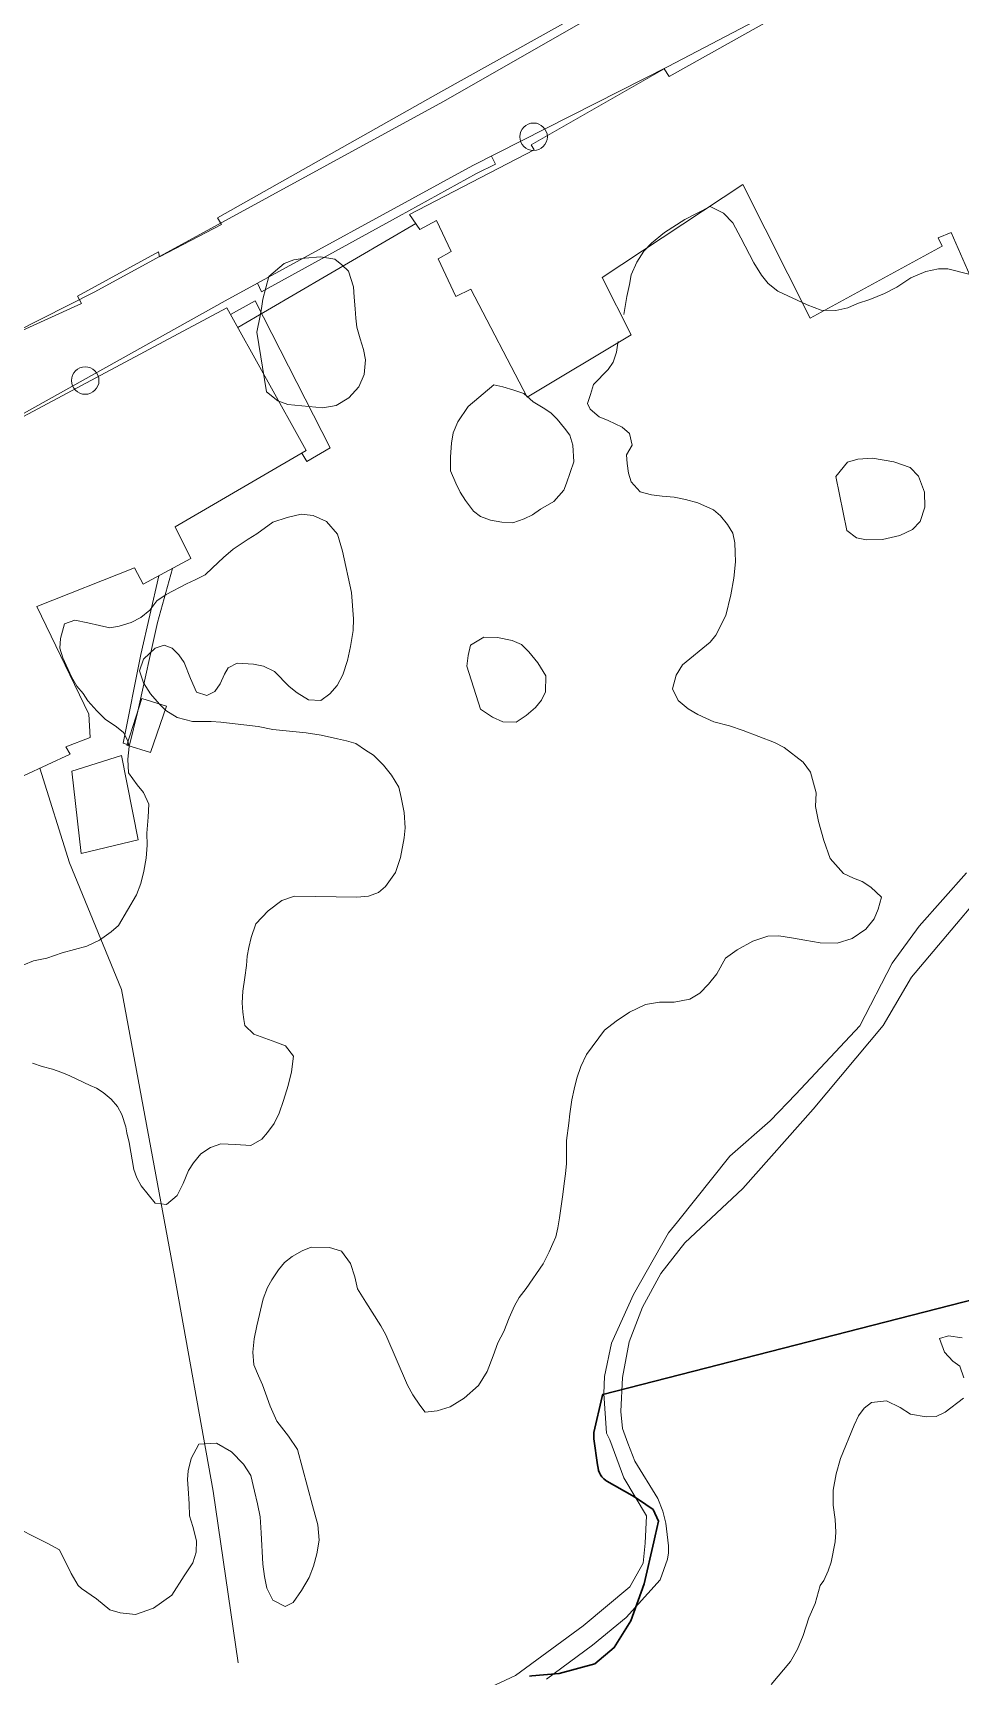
# Model space of a CAD drawing. Header units: metres. Extents: x 4652992 to 4879070, y 2074171 to 2309877.
# Drawn here: x 4654675.8 to 4654727.7, y 2308340.2 to 2308432.3 of the extents above; entities that cross this region are included whole.
import ezdxf

# ---------------------------------------------------------------- set-up
doc = ezdxf.new("R2010")
doc.units = ezdxf.units.M
doc.header["$MEASUREMENT"] = 0
doc.linetypes.add('DGN Style 2', pattern=[66.27138, 39.762828, -26.508552])
for name, color, linetype, lineweight in [('Level 18', 5, 'Continuous', 0), ('Level 2', 6, 'Continuous', 0), ('Level 30', 5, 'Continuous', 0), ('Level 35', 4, 'Continuous', 0), ('Level 37', 3, 'Continuous', 0), ('Level 38', 3, 'Continuous', 0), ('Level 40', 1, 'Continuous', 0), ('Level 54', 30, 'DGN Style 2', 0), ('Level 61', 4, 'Continuous', 0)]:
    doc.layers.add(name, color=color, linetype=linetype, lineweight=lineweight)
doc.layers.add('Limite', color=38, linetype='Continuous', lineweight=0, plot=False)

# ---------------------------------------------------------------- blocks, each defined once
blk = doc.blocks.new('POSTE_1')
at = {"layer": 'Level 61'}
blk.add_circle((-0.000047, -0.000019, -0.000024), 0.770001, dxfattribs=at)

msp = doc.modelspace()

# ---------------------------------------------------------------- linework, layer by layer
at = {"layer": 'Level 18', "color": 30}
for points in [[(4654698.77872, 2308428.403739, 1376.005876), (4654709.660103, 2308434.633692, 1376.96663), (4654719.084959, 2308439.614298, 1378.095782), (4654732.516441, 2308446.412298, 1379.354572), (4654740.273157, 2308450.526446, 1380.043636), (4654746.163475, 2308454.426012, 1380.653082), (4654753.669271, 2308460.026491, 1381.480354), (4654763.731962, 2308467.912432, 1382.394504), (4654771.440308, 2308473.575086, 1383.169043), (4654783.092974, 2308481.075432, 1384.277263), (4654795.941657, 2308489.333406, 1385.704767)], [(4654793.01344, 2308482.644509, 1385.166199), (4654784.75981, 2308477.47104, 1384.216199), (4654776.108894, 2308471.834814, 1383.556199), (4654770.518187, 2308468.172527, 1382.856199), (4654762.866939, 2308462.363543, 1382.096199), (4654750.697901, 2308452.398295, 1381.096199), (4654749.483929, 2308451.528117, 1380.866199), (4654742.53332, 2308446.995157, 1380.096199), (4654733.705456, 2308442.023778, 1379.256199), (4654725.915475, 2308437.995864, 1378.406199), (4654711.391487, 2308430.391815, 1377.076199), (4654700.469544, 2308424.839926, 1376.105876)], [(4654614.641931, 2308401.774171, 1366.905876), (4654627.295372, 2308402.259871, 1368.965876), (4654631.070678, 2308402.643352, 1369.305876), (4654634.05371, 2308403.363768, 1370.025876), (4654642.056092, 2308404.979848, 1371.145876), (4654650.946407, 2308407.016385, 1372.285876), (4654661.413075, 2308409.753422, 1373.345876), (4654668.845036, 2308412.482637, 1373.905876), (4654679.292713, 2308417.75545, 1374.745876), (4654698.77872, 2308428.403739, 1376.005876)], [(4654700.469544, 2308424.839926, 1376.105876), (4654686.588906, 2308417.261632, 1375.137464), (4654674.673633, 2308410.602799, 1374.140856), (4654671.520293, 2308409.064674, 1373.940856), (4654664.178256, 2308406.398146, 1373.395489), (4654651.610594, 2308403.127551, 1372.332915), (4654638.214732, 2308400.270857, 1370.382551), (4654626.558936, 2308398.589116, 1368.916647), (4654616.004953, 2308397.527578, 1367.130195), (4654601.086463, 2308396.998761, 1364.617914)]]:
    msp.add_polyline3d(points, dxfattribs=at)
at = {"layer": 'Level 2'}
for points in [[(4654730.982664, 2308386.436139, 1356.52), (4654725.025172, 2308379.37688, 1356), (4654723.430474, 2308376.681329, 1355.94), (4654719.510804, 2308371.997059, 1355), (4654715.579175, 2308367.539997, 1354), (4654712.329967, 2308364.510717, 1353.64), (4654710.994844, 2308362.787502, 1353.48), (4654709.966591, 2308360.905522, 1353.32), (4654709.208702, 2308358.959131, 1353.2), (4654708.846649, 2308356.961821, 1353.2), (4654708.747333, 2308355.059881, 1353.2), (4654708.847295, 2308354.109419, 1353.2), (4654709.144614, 2308353.283251, 1353.2), (4654709.534972, 2308352.282517, 1353.14), (4654710.828149, 2308350.192333, 1353.04), (4654711.108995, 2308349.474658, 1353.04), (4654711.276163, 2308348.811876, 1353.04), (4654711.425545, 2308347.535937, 1353.04), (4654711.411925, 2308347.150947, 1353.04), (4654711.367089, 2308346.788967, 1353.04), (4654710.955662, 2308345.641719, 1353), (4654709.042603, 2308343.525566, 1352.9), (4654707.155566, 2308341.968324, 1352.88), (4654704.576914, 2308340.073037, 1352.76)], [(4654728.112, 2308385.228861, 1356.38303), (4654725.455974, 2308382.241438, 1356.125752), (4654723.945791, 2308380.166078, 1356), (4654722.128247, 2308376.663788, 1355.59775), (4654718.542251, 2308372.823214, 1355), (4654717.118216, 2308371.337131, 1354.599668), (4654714.844403, 2308369.353426, 1354), (4654711.928014, 2308365.679073, 1353.757042), (4654711.421159, 2308365.065693, 1353.757042), (4654709.462227, 2308361.606163, 1353.38028), (4654708.217148, 2308358.879981, 1353.221088), (4654707.837603, 2308357.025805, 1353.2), (4654707.795596, 2308356.075709, 1353.2), (4654707.953027, 2308353.85031, 1353.2), (4654708.129296, 2308353.477956, 1353.2), (4654708.921857, 2308351.345053, 1353.145461), (4654710.192281, 2308349.213002, 1353.074149), (4654710.114794, 2308347.689879, 1353.04), (4654709.997716, 2308346.562052, 1353), (4654709.249256, 2308345.232352, 1352.926188), (4654706.632093, 2308343.066451, 1352.88686), (4654702.853945, 2308340.27635, 1352.660892), (4654698.6175, 2308338.300904, 1352.434476)]]:
    msp.add_polyline3d(points, dxfattribs=at)
at = {"layer": 'Level 30', "color": 1}
for points in [[(4654696.918058, 2308422.097719, 1378.007429), (4654703.890004, 2308425.721063, 1378.747429), (4654703.734362, 2308426.003491, 1378.707429), (4654711.179114, 2308430.243458, 1378.947429), (4654711.448518, 2308429.830633, 1379.387429), (4654726.698561, 2308438.375966, 1380.397429)], [(4654706.667916, 2308433.421338, 1378.870697), (4654698.673991, 2308428.955759, 1378.680697), (4654686.171934, 2308421.909659, 1377.720697), (4654686.394407, 2308421.534758, 1379.580697), (4654682.911205, 2308419.723509, 1379.580697), (4654682.860213, 2308420.009588, 1379.540697), (4654678.322787, 2308417.524583, 1379.360697), (4654678.552676, 2308417.118346, 1379.270697), (4654671.839104, 2308414.066291, 1379.050697)], [(4654734.154413, 2308432.57246, 1380.567429), (4654736.248891, 2308429.263334, 1379.987429), (4654733.441477, 2308427.508903, 1380.087429), (4654735.76522, 2308424.935174, 1380.167429), (4654736.697565, 2308422.985353, 1379.797429), (4654728.426137, 2308418.394107, 1379.805825), (4654727.248798, 2308421.093397, 1380.437429), (4654726.526557, 2308420.793925, 1380.757429), (4654726.734371, 2308420.325116, 1380.747429), (4654719.34944, 2308416.289063, 1380.747429), (4654715.58838, 2308423.772059, 1380.327429), (4654707.695019, 2308418.559282, 1378.007429), (4654709.333053, 2308415.356249, 1375.237429), (4654703.494084, 2308411.867639, 1375.627429), (4654700.342541, 2308417.912665, 1376.017429), (4654699.516558, 2308417.50382, 1376.057429), (4654698.514737, 2308419.620746, 1376.587429), (4654699.255447, 2308420.027363, 1378.387429), (4654698.426188, 2308421.766453, 1378.367429), (4654697.497885, 2308421.256478, 1378.287429), (4654696.918058, 2308422.097719, 1378.007429)], [(4654671.468058, 2308408.738698, 1378.84723), (4654686.679574, 2308416.869803, 1377.520102), (4654691.124864, 2308408.873387, 1376.917461), (4654683.786592, 2308404.608283, 1376.97723), (4654684.675987, 2308402.826581, 1376.82723), (4654682.006249, 2308401.397388, 1376.82723), (4654681.515412, 2308402.312984, 1376.86723), (4654676.049247, 2308400.150988, 1379.28723), (4654678.965405, 2308394.120727, 1378.90723), (4654679.029268, 2308392.805679, 1378.88723), (4654677.676516, 2308392.284539, 1379.14723), (4654677.904651, 2308391.863903, 1378.97723), (4654675.328093, 2308390.67505, 1378.92723)]]:
    msp.add_polyline3d(points, dxfattribs=at)
for points in [[(4654682.408413, 2308391.965406, 1373.81723), (4654681.085749, 2308392.367266, 1374.20723), (4654681.933668, 2308394.996862, 1374.11723), (4654683.313255, 2308394.553083, 1373.90723)], [(4654681.725392, 2308387.069638, 1374.86723), (4654678.529097, 2308386.318014, 1374.90723), (4654678.001089, 2308390.922495, 1374.85723), (4654680.787245, 2308391.791581, 1374.96723)]]:
    msp.add_3dface(points, dxfattribs=at)
at = {"layer": 'Level 35'}
msp.add_polyline3d([(4654686.888695, 2308416.493627, 1375.67723), (4654688.275148, 2308417.252862, 1375.85723), (4654692.479941, 2308409.028246, 1373.18723), (4654691.161246, 2308408.265828, 1373.18723), (4654690.887805, 2308408.735605, 1373.18723)], dxfattribs=at)
at = {"layer": 'Level 37'}
msp.add_polyline3d([(4654676.205618, 2308391.07995, 1374.657237), (4654677.877853, 2308385.789059, 1373.537237), (4654680.778755, 2308378.700321, 1369.917237), (4654683.730843, 2308362.777213, 1363.697237), (4654685.925294, 2308350.593153, 1359.417237), (4654687.311112, 2308340.981592, 1357.057237)], dxfattribs=at)
at = {"layer": 'Level 38'}
msp.add_line((4654687.296068, 2308415.760823, 1375.827229), (4654697.264326, 2308421.595336, 1376.377229), dxfattribs=at)
at = {"layer": 'Level 40', "color": 3}
for points in [[(4654708.910091, 2308416.488883, 1377.664124), (4654709.08414, 2308417.497286, 1378.024124), (4654709.234186, 2308418.169346, 1378.164124), (4654709.328343, 2308418.714875, 1378.304124), (4654709.638578, 2308419.427325, 1378.604124), (4654710.033731, 2308420.039962, 1378.844124), (4654710.469328, 2308420.49238, 1379.064124), (4654711.200802, 2308421.080891, 1379.104124), (4654712.333044, 2308421.821399, 1379.104124), (4654713.752015, 2308422.546359, 1379.084124), (4654714.505544, 2308422.177669, 1378.944124), (4654715.023612, 2308421.628386, 1378.944124), (4654715.47379, 2308420.784402, 1378.864124), (4654716.202046, 2308419.381574, 1378.824124), (4654716.628311, 2308418.694949, 1378.744124), (4654716.989632, 2308418.223855, 1378.624124), (4654717.547056, 2308417.803963, 1378.544124), (4654719.183506, 2308417.027176, 1378.524124), (4654719.967832, 2308416.738282, 1378.524124), (4654720.78128, 2308416.716747, 1378.504124), (4654721.4551, 2308416.872587, 1378.444124), (4654722.005233, 2308417.100896, 1378.424124), (4654722.693319, 2308417.339392, 1378.384124), (4654723.517093, 2308417.673591, 1378.384124), (4654724.208621, 2308418.030664, 1378.424124), (4654724.978275, 2308418.544472, 1378.664124), (4654725.824286, 2308418.908873, 1378.904124), (4654726.531167, 2308419.058994, 1378.984124), (4654727.057886, 2308419.053007, 1378.884124), (4654728.313631, 2308418.733642, 1378.624124)], [(4654688.362398, 2308415.505678, 1380.020038), (4654688.546359, 2308416.411442, 1379.540038), (4654688.628404, 2308416.822148, 1379.260038), (4654688.708934, 2308417.351324, 1379.080038), (4654689.038342, 2308418.624677, 1378.720038), (4654689.898632, 2308419.341272, 1378.700038), (4654690.433676, 2308419.551571, 1378.700038), (4654691.046886, 2308419.656518, 1378.780038), (4654691.932823, 2308419.732585, 1378.880038), (4654692.737756, 2308419.589711, 1379.000038), (4654693.132936, 2308419.268775, 1379.120038), (4654693.490169, 2308418.911662, 1379.240038), (4654693.787502, 2308418.05049, 1379.700038), (4654693.812392, 2308417.469198, 1380.040038), (4654693.876742, 2308416.805612, 1380.280038), (4654693.91488, 2308416.280555, 1380.440038), (4654693.959642, 2308415.783616, 1380.500038), (4654694.145972, 2308415.138207, 1380.560038), (4654694.342238, 2308414.534975, 1380.720038), (4654694.457784, 2308413.963802, 1380.780038), (4654694.367034, 2308413.14145, 1380.780038), (4654694.082764, 2308412.43439, 1380.740038), (4654693.511004, 2308411.818445, 1380.720038), (4654692.810923, 2308411.407203, 1380.620038), (4654692.055105, 2308411.258961, 1380.540038), (4654690.100687, 2308411.456058, 1380.460038), (4654689.532332, 2308411.666405, 1380.440038), (4654688.900857, 2308412.170868, 1380.380038), (4654688.362398, 2308415.505678, 1380.020038)], [(4654703.438658, 2308361.939476, 1362.880038), (4654703.438658, 2308361.939476, 1362.860038), (4654704.402925, 2308363.326892, 1362.860038), (4654704.742314, 2308363.993497, 1362.860038), (4654704.946431, 2308364.476274, 1362.960038), (4654705.113535, 2308364.844565, 1363.260038), (4654705.217104, 2308365.344746, 1363.640038), (4654705.312598, 2308365.898135, 1363.860038), (4654705.408695, 2308366.555041, 1364.160038), (4654705.504793, 2308367.211947, 1364.600038), (4654705.575452, 2308367.821445, 1365.320038), (4654705.654187, 2308368.377735, 1365.540038), (4654705.7023, 2308368.956596, 1365.340038), (4654705.698584, 2308370.235237, 1365.340038), (4654705.832904, 2308371.213662, 1365.660038), (4654705.886201, 2308371.722544, 1365.940038), (4654706.005448, 2308372.513605, 1366.500038), (4654706.143138, 2308373.111501, 1366.720038), (4654706.283722, 2308373.726166, 1366.800038), (4654706.516777, 2308374.376636, 1366.820038), (4654706.82265, 2308375.049043, 1366.820038), (4654707.834297, 2308376.410987, 1366.820038), (4654708.491482, 2308376.918963, 1366.820038), (4654709.235349, 2308377.429205, 1366.900038), (4654710.138115, 2308377.860133, 1366.940038), (4654710.918868, 2308377.984045, 1367.040038), (4654711.729638, 2308377.981869, 1367.500038), (4654712.605756, 2308378.158356, 1367.940038), (4654713.164078, 2308378.493471, 1367.960038), (4654713.664654, 2308378.994014, 1367.960038), (4654714.126531, 2308379.570337, 1367.960038), (4654714.60698, 2308380.454309, 1367.940038), (4654715.255484, 2308380.911977, 1367.940038), (4654716.133415, 2308381.399014, 1367.940038), (4654716.976621, 2308381.684818, 1367.920038), (4654717.600161, 2308381.69778, 1367.920038), (4654718.306886, 2308381.592723, 1367.920038), (4654719.060991, 2308381.462194, 1367.980038), (4654719.915643, 2308381.314261, 1368.100038), (4654720.860477, 2308381.28888, 1368.280038), (4654721.697895, 2308381.541146, 1368.400038), (4654722.461415, 2308382.065257, 1368.400038), (4654722.942944, 2308382.655448, 1368.400038), (4654723.155742, 2308383.188532, 1368.360038), (4654723.341417, 2308383.864474, 1368.460038), (4654722.746338, 2308384.416503, 1368.820038), (4654722.267356, 2308384.741194, 1369.020038), (4654721.781982, 2308384.92883, 1369.320038), (4654721.221499, 2308385.181277, 1369.880038), (4654720.471626, 2308386.036424, 1369.900038), (4654720.108393, 2308387.03189, 1369.900038), (4654719.809902, 2308388.1025, 1370.000038), (4654719.644266, 2308388.942872, 1370.300038), (4654719.690694, 2308389.711997, 1370.640038), (4654719.540002, 2308390.238918, 1370.700038), (4654719.373156, 2308390.872256, 1370.720038), (4654718.951444, 2308391.428818, 1370.720038), (4654717.902218, 2308392.249429, 1370.720038), (4654717.344629, 2308392.518645, 1370.720038), (4654715.59844, 2308393.200841, 1370.720038), (4654714.831075, 2308393.454557, 1370.780038), (4654713.954482, 2308393.675368, 1370.920038), (4654713.059446, 2308394.089345, 1371.080038), (4654712.510539, 2308394.408869, 1371.100038), (4654711.951266, 2308394.86835, 1371.100038), (4654711.633599, 2308395.527794, 1371.280038), (4654711.853394, 2308396.301451, 1371.360038), (4654712.195072, 2308396.881308, 1371.420038), (4654713.75973, 2308398.147532, 1371.640038), (4654714.069577, 2308398.542926, 1371.640038), (4654714.62116, 2308399.639099, 1371.640038), (4654714.907511, 2308400.798451, 1371.640038), (4654715.06956, 2308401.737536, 1371.640038), (4654715.175548, 2308402.651784, 1371.640038), (4654715.142161, 2308403.1584, 1371.640038), (4654715.134213, 2308403.712424, 1371.620038), (4654715.01993, 2308404.250312, 1371.580038), (4654714.7236, 2308404.733361, 1371.540038), (4654714.323829, 2308405.217044, 1371.400038), (4654713.934423, 2308405.56077, 1371.160038), (4654713.053252, 2308405.955077, 1370.740038), (4654712.377753, 2308406.141081, 1370.600038), (4654711.72709, 2308406.270975, 1370.500038), (4654711.061957, 2308406.317023, 1370.500038), (4654710.472537, 2308406.401776, 1370.500038), (4654709.827661, 2308406.565209, 1370.600038), (4654709.336023, 2308407.116604, 1370.720038), (4654709.179544, 2308407.609986, 1370.840038), (4654709.098777, 2308408.142074, 1371.000038), (4654709.062496, 2308408.631921, 1371.160038), (4654709.381629, 2308409.18114, 1371.540038), (4654709.234435, 2308409.828347, 1371.920038), (4654708.831166, 2308410.191744, 1371.980038), (4654708.047648, 2308410.551877, 1372.180038), (4654707.531652, 2308410.762083, 1372.400038), (4654707.036516, 2308411.193192, 1372.680038), (4654706.884615, 2308411.513079, 1373.300038), (4654707.041352, 2308412.021327, 1373.300038), (4654707.223528, 2308412.576982, 1373.500038), (4654708.042029, 2308413.419711, 1374.820038), (4654708.31836, 2308413.820906, 1375.220038), (4654708.500537, 2308414.376562, 1375.380038), (4654708.569986, 2308414.779026, 1375.960038), (4654708.604711, 2308414.980259, 1377.300038)], [(4654701.642455, 2308412.553477, 1374.804124), (4654702.13267, 2308412.434631, 1374.684124), (4654702.765955, 2308412.256988, 1374.564124), (4654703.313733, 2308412.07711, 1374.504124), (4654703.846067, 2308411.610484, 1374.524124), (4654704.398374, 2308411.259576, 1374.544124), (4654704.826995, 2308410.981137, 1373.824124), (4654705.191758, 2308410.628621, 1373.624124), (4654705.599817, 2308410.132417, 1373.304124), (4654705.889897, 2308409.741745, 1372.944124), (4654706.065937, 2308409.183527, 1372.464124), (4654706.107376, 2308408.239998, 1372.444124), (4654705.714396, 2308407.048144, 1371.964124), (4654705.560411, 2308406.649161, 1371.544124), (4654704.991391, 2308406.015525, 1371.224124), (4654704.255388, 2308405.598046, 1371.184124), (4654703.809557, 2308405.283596, 1371.184124), (4654703.328399, 2308405.06038, 1371.224124), (4654702.709289, 2308404.826977, 1371.324124), (4654702.086239, 2308404.866652, 1371.524124), (4654701.458072, 2308404.975311, 1371.604124), (4654700.896616, 2308405.174579, 1371.724124), (4654700.490233, 2308405.483221, 1371.924124), (4654700.046848, 2308406.070659, 1372.304124), (4654699.754503, 2308406.546846, 1372.404124), (4654699.500927, 2308407.050377, 1372.504124), (4654699.212614, 2308407.747189, 1372.804124), (4654699.208765, 2308408.513968, 1372.944124), (4654699.257362, 2308409.2887, 1373.184124), (4654699.357226, 2308409.867292, 1373.384124), (4654699.61728, 2308410.486273, 1373.524124), (4654700.190331, 2308411.340534, 1373.524124), (4654701.642455, 2308412.553477, 1374.804124)], [(4654721.411102, 2308404.39292, 1370.32), (4654721.94497, 2308403.99029, 1370.32), (4654722.511141, 2308403.875111, 1370.3), (4654723.393572, 2308403.894835, 1370.24), (4654724.380451, 2308404.120579, 1370.22), (4654725.07472, 2308404.448655, 1370.22), (4654725.515621, 2308404.906749, 1370.2), (4654725.77413, 2308405.706671, 1370.2), (4654725.745226, 2308406.539075, 1370.2), (4654725.417943, 2308407.440333, 1370.2), (4654724.951594, 2308407.934709, 1370.18), (4654724.040288, 2308408.247493, 1370.16), (4654722.835229, 2308408.455956, 1370.18), (4654722.013977, 2308408.391173, 1370.18), (4654721.435124, 2308408.232745, 1370.18), (4654720.796864, 2308407.429566, 1370.18), (4654721.411102, 2308404.39292, 1370.32)], [(4654675.311367, 2308380.079512, 1375.620038), (4654675.865608, 2308380.301374, 1375.620038), (4654676.610492, 2308380.452962, 1375.620038), (4654677.461834, 2308380.744515, 1375.620038), (4654678.852022, 2308381.128106, 1375.640038), (4654679.562512, 2308381.449727, 1375.640038), (4654680.21797, 2308381.916205, 1375.640038), (4654680.626117, 2308382.272784, 1375.640038), (4654681.618641, 2308383.998421, 1375.640038), (4654681.867919, 2308384.625554, 1375.640038), (4654682.045788, 2308385.327092, 1375.600038), (4654682.167315, 2308386.040655, 1375.560038), (4654682.218416, 2308386.769253, 1375.520038), (4654682.200072, 2308387.453513, 1375.520038), (4654682.27312, 2308388.340117, 1375.620038), (4654682.310135, 2308389.071721, 1375.620038), (4654682.018603, 2308389.725557, 1375.620038), (4654681.660574, 2308390.156945, 1375.620038), (4654681.179381, 2308390.821686, 1375.700038), (4654681.138436, 2308391.599512, 1375.900038), (4654681.211156, 2308392.293914, 1376.420038), (4654681.131557, 2308392.651078, 1376.780038), (4654680.906848, 2308393.083588, 1377.280038), (4654680.508529, 2308393.405256, 1377.240038), (4654679.869776, 2308393.837409, 1377.240038), (4654679.41315, 2308394.289844, 1377.360038), (4654678.894942, 2308394.858955, 1377.640038), (4654678.635511, 2308395.269297, 1377.800038), (4654678.288292, 2308395.683588, 1377.880038), (4654677.981363, 2308396.207599, 1377.880038), (4654677.504101, 2308397.270834, 1377.880038), (4654677.333767, 2308397.810058, 1377.880038), (4654677.370455, 2308398.34946, 1377.680038), (4654677.59189, 2308399.174809, 1377.380038), (4654678.171026, 2308399.376567, 1376.860038), (4654678.903462, 2308399.220219, 1376.820038), (4654679.551386, 2308399.081911, 1376.740038), (4654680.142969, 2308398.95563, 1376.460038), (4654680.650368, 2308399.039591, 1376.380038), (4654681.320567, 2308399.25149, 1376.320038), (4654681.87055, 2308399.518632, 1376.320038), (4654682.368777, 2308399.944723, 1376.320038), (4654682.756615, 2308400.468329, 1376.320038), (4654683.294805, 2308400.811938, 1376.300038), (4654684.425233, 2308401.41367, 1376.200038), (4654684.919857, 2308401.633468, 1376.180038), (4654685.473116, 2308401.914701, 1376.100038), (4654685.873728, 2308402.302469, 1376.020038), (4654686.499051, 2308402.893701, 1375.800038), (4654687.035276, 2308403.356051, 1375.360038), (4654687.889239, 2308403.913267, 1375.120038), (4654688.357986, 2308404.21254, 1375.060038), (4654689.263049, 2308404.862378, 1375.060038), (4654690.065585, 2308405.13477, 1374.840038), (4654690.845191, 2308405.308526, 1374.460038), (4654691.523578, 2308405.237666, 1374.320038), (4654692.273048, 2308404.9002, 1374.160038), (4654692.877733, 2308404.194308, 1373.980038), (4654693.156818, 2308403.232537, 1373.920038), (4654693.668801, 2308400.919522, 1373.900038), (4654693.770346, 2308399.448415, 1373.860038), (4654693.752984, 2308398.801356, 1373.780038), (4654693.617044, 2308397.898598, 1373.760038), (4654693.436883, 2308397.123599, 1373.760038), (4654693.190553, 2308396.318355, 1373.760038), (4654692.860039, 2308395.723353, 1373.800038), (4654692.453858, 2308395.248033, 1373.840038), (4654691.940562, 2308394.884319, 1373.920038), (4654691.266433, 2308394.9099, 1374.040038), (4654690.621129, 2308395.313871, 1374.100038), (4654690.18383, 2308395.65865, 1374.120038), (4654689.359348, 2308396.500201, 1374.180038), (4654688.747456, 2308396.793508, 1374.220038), (4654688.169958, 2308396.916783, 1374.220038), (4654687.267188, 2308396.97638, 1374.220038), (4654686.762737, 2308396.714309, 1374.180038), (4654686.561612, 2308396.357909, 1373.860038), (4654686.317903, 2308395.818327, 1373.580038), (4654686.009336, 2308395.381331, 1373.560038), (4654685.560243, 2308395.166603, 1373.680038), (4654684.995848, 2308395.346241, 1373.780038), (4654684.656819, 2308396.113747, 1373.960038), (4654684.287653, 2308397.006006, 1374.100038), (4654684.003327, 2308397.436452, 1374.220038), (4654683.632195, 2308397.811477, 1374.280038), (4654683.180483, 2308397.967061, 1374.520038), (4654682.670791, 2308397.809639, 1374.780038), (4654682.010746, 2308397.196239, 1374.820038), (4654681.800449, 2308396.545994, 1374.820038), (4654682.025813, 2308395.861913, 1374.840038), (4654682.41496, 2308395.2464, 1374.880038), (4654682.919083, 2308394.680295, 1374.900038), (4654683.26532, 2308394.325375, 1375.060038), (4654683.910623, 2308393.921404, 1375.100038), (4654684.76, 2308393.695724, 1375.000038), (4654685.809192, 2308393.693612, 1374.920038), (4654686.350003, 2308393.666909, 1374.840038), (4654688.438232, 2308393.428211, 1374.800038), (4654689.25518, 2308393.253823, 1374.840038), (4654691.135405, 2308393.074316, 1374.880038), (4654691.96218, 2308392.942201, 1374.840038), (4654692.888535, 2308392.729668, 1374.660038), (4654693.395606, 2308392.621427, 1374.600038), (4654693.906936, 2308392.467907, 1374.480038), (4654694.456918, 2308392.099074, 1374.420038), (4654694.90732, 2308391.810659, 1374.420038), (4654695.456975, 2308391.249625, 1374.420038), (4654695.904756, 2308390.695546, 1374.420038), (4654696.308971, 2308390.017657, 1374.460038), (4654696.455393, 2308389.439168, 1374.560038), (4654696.616554, 2308388.6061, 1374.700038), (4654696.666016, 2308387.737715, 1374.700038), (4654696.611968, 2308387.187228, 1374.720038), (4654696.401997, 2308386.093211, 1374.780038), (4654696.131755, 2308385.248701, 1374.900038), (4654695.565722, 2308384.467331, 1374.980038), (4654695.174936, 2308384.121837, 1375.060038), (4654694.623971, 2308383.914065, 1375.140038), (4654693.961634, 2308383.863178, 1375.180038), (4654690.469459, 2308383.913493, 1375.160038), (4654689.764538, 2308383.679424, 1375.140038), (4654688.995086, 2308383.104168, 1375.120038), (4654688.305561, 2308382.36395, 1375.060038), (4654688.040887, 2308381.606992, 1374.960038), (4654687.909861, 2308381.043357, 1374.800038), (4654687.826659, 2308380.558254, 1374.520038), (4654687.793247, 2308380.032942, 1374.160038), (4654687.695632, 2308379.358644, 1373.820038), (4654687.578363, 2308378.599801, 1373.720038), (4654687.543641, 2308377.941658, 1373.720038), (4654687.573121, 2308377.432501, 1373.780038), (4654687.639617, 2308377.018974, 1373.080038), (4654687.691044, 2308376.667824, 1372.180038), (4654688.200736, 2308376.189271, 1371.440038), (4654689.42583, 2308375.735487, 1370.860038), (4654689.972864, 2308375.544765, 1370.560038), (4654690.414094, 2308374.962505, 1370.400038), (4654690.312876, 2308374.081915, 1370.400038), (4654690.121905, 2308373.324014, 1370.440038), (4654689.865748, 2308372.476498, 1370.320038), (4654689.610902, 2308371.761812, 1370.040038), (4654689.329195, 2308371.185971, 1369.940038), (4654688.961994, 2308370.687541, 1369.800038), (4654688.638359, 2308370.312922, 1369.580038), (4654688.037276, 2308369.953157, 1369.560038), (4654687.176762, 2308370.003734, 1369.320038), (4654686.344418, 2308370.048298, 1369.200038), (4654685.779368, 2308369.843533, 1369.160038), (4654685.223817, 2308369.488839, 1369.060038), (4654684.825169, 2308368.982331, 1369.020038), (4654684.548049, 2308368.553412, 1368.960038), (4654684.244395, 2308367.819565, 1368.840038), (4654683.897503, 2308367.154108, 1368.860038), (4654683.309195, 2308366.658506, 1368.880038), (4654682.673063, 2308366.720346, 1369.060038), (4654681.895423, 2308367.699799, 1369.160038), (4654681.645819, 2308368.152413, 1369.260038), (4654681.473192, 2308368.618176, 1369.360038), (4654681.216709, 2308370.122356, 1369.760038), (4654681.091907, 2308370.66665, 1370.120038), (4654681.037204, 2308371.00371, 1370.740038), (4654680.797754, 2308371.690798, 1370.900038), (4654680.562235, 2308372.140406, 1370.900038), (4654680.200931, 2308372.557703, 1370.920038), (4654679.766907, 2308372.916573, 1371.080038), (4654679.38038, 2308373.161774, 1371.380038), (4654679.033816, 2308373.324493, 1371.760038), (4654677.902078, 2308373.861879, 1372.660038), (4654677.442831, 2308374.048652, 1372.920038), (4654676.923967, 2308374.233361, 1373.160038), (4654676.33566, 2308374.373733, 1373.620038), (4654675.802711, 2308374.561448, 1373.880038)], [(4654700.131052, 2308396.800279, 1367.012289), (4654700.198679, 2308397.391451, 1366.552289), (4654700.33319, 2308397.97105, 1366.452289), (4654701.083487, 2308398.426883, 1366.412289), (4654701.836533, 2308398.399941, 1366.392289), (4654702.66969, 2308398.238565, 1366.372289), (4654703.181657, 2308398.012186, 1366.372289), (4654703.592089, 2308397.596675, 1366.372289), (4654704.10741, 2308396.990767, 1366.372289), (4654704.549468, 2308396.259736, 1366.332289), (4654704.533075, 2308395.366876, 1366.292289), (4654704.312677, 2308394.888262, 1366.352289), (4654703.967174, 2308394.482967, 1366.372289), (4654703.442913, 2308394.039701, 1366.432289), (4654702.880039, 2308393.672016, 1366.452289), (4654702.140826, 2308393.679339, 1366.492289), (4654701.567751, 2308393.95074, 1366.492289), (4654700.886897, 2308394.395814, 1366.412289), (4654700.131052, 2308396.800279, 1367.012289)], [(4654675.117125, 2308348.44812, 1363.720038), (4654675.912239, 2308348.034671, 1363.680038), (4654676.655468, 2308347.662799, 1363.600038), (4654677.310998, 2308347.30958, 1363.600038), (4654677.960607, 2308345.980321, 1363.600038), (4654678.361783, 2308345.314717, 1363.600038), (4654678.540094, 2308345.154627, 1362.920038), (4654679.390008, 2308344.576818, 1362.640038), (4654680.139064, 2308343.959381, 1362.320038), (4654680.710562, 2308343.77674, 1361.520038), (4654681.578053, 2308343.683843, 1361.320038), (4654682.580053, 2308344.050985, 1361.200038), (4654683.602544, 2308344.780257, 1361.120038), (4654684.304225, 2308345.852632, 1361.040038), (4654684.774206, 2308346.577262, 1361.040038), (4654684.970846, 2308347.176789, 1361.000038), (4654684.992089, 2308347.813624, 1360.920038), (4654684.776555, 2308348.622985, 1361.000038), (4654684.602662, 2308349.209704, 1361.160038), (4654684.572019, 2308349.888116, 1361.240038), (4654684.522388, 2308350.753811, 1361.400038), (4654684.4815, 2308351.251158, 1361.640038), (4654684.52831, 2308351.729851, 1361.880038), (4654684.686223, 2308352.429238, 1361.960038), (4654685.110898, 2308353.224586, 1362.000038), (4654686.105566, 2308353.287882, 1362.040038), (4654686.945987, 2308352.803714, 1362.200038), (4654687.616838, 2308352.11129, 1362.240038), (4654688.024594, 2308351.474827, 1362.240038), (4654688.226968, 2308350.607184, 1362.160038), (4654688.403776, 2308349.897682, 1362.160038), (4654688.54477, 2308349.165257, 1362.160038), (4654688.617054, 2308348.264204, 1362.160038), (4654688.709735, 2308346.503674, 1362.080038), (4654688.798844, 2308345.812826, 1362.160038), (4654688.930345, 2308345.174043, 1362.240038), (4654689.266476, 2308344.491733, 1362.360038), (4654689.951239, 2308344.132297, 1362.600038), (4654690.403642, 2308344.372016, 1362.720038), (4654690.860464, 2308345.038364, 1362.760038), (4654691.301212, 2308345.769212, 1362.720038), (4654691.533664, 2308346.391662, 1362.640038), (4654691.720811, 2308347.084831, 1362.600038), (4654691.862651, 2308347.848717, 1362.440038), (4654691.783787, 2308348.72063, 1362.320038), (4654691.474727, 2308349.794209, 1362.320038), (4654690.651319, 2308352.931794, 1362.400038), (4654690.14637, 2308353.680552, 1362.520038), (4654689.479185, 2308354.524899, 1362.680038), (4654689.117487, 2308355.36535, 1362.840038), (4654688.852981, 2308356.093506, 1362.880038), (4654688.682002, 2308356.557443, 1363.120038), (4654688.459136, 2308357.062957, 1363.360038), (4654688.197544, 2308357.66833, 1363.560038), (4654688.144248, 2308358.382101, 1363.760038), (4654688.221043, 2308359.129282, 1363.880038), (4654688.356303, 2308359.864028, 1363.920038), (4654688.727681, 2308361.373147, 1363.920038), (4654688.960134, 2308361.995597, 1363.920038), (4654689.211574, 2308362.430765, 1363.960038), (4654689.583611, 2308362.992985, 1364.160038), (4654689.922749, 2308363.409499, 1364.160038), (4654690.336426, 2308363.749077, 1364.160038), (4654690.896268, 2308364.057565, 1364.160038), (4654691.400557, 2308364.255707, 1364.160038), (4654692.440532, 2308364.248284, 1364.120038), (4654693.099728, 2308364.046989, 1364.040038), (4654693.617835, 2308363.356513, 1363.920038), (4654693.846529, 2308362.605435, 1363.880038), (4654694.000683, 2308361.931292, 1363.760038), (4654694.476398, 2308361.188752, 1363.560038), (4654695.307983, 2308359.851326, 1363.040038), (4654695.595894, 2308359.362517, 1363.040038), (4654696.797168, 2308356.541588, 1363.160038), (4654697.101152, 2308355.988279, 1363.240038), (4654697.492834, 2308355.416316, 1363.320038), (4654697.800484, 2308355.014931, 1363.400038), (4654698.460432, 2308355.088341, 1363.360038), (4654699.189091, 2308355.330381, 1363.360038), (4654699.970387, 2308355.805549, 1363.320038), (4654700.775089, 2308356.520064, 1363.280038), (4654701.258229, 2308357.302977, 1363.240038), (4654701.608365, 2308358.175261, 1363.120038), (4654701.867136, 2308358.914276, 1363.080038), (4654702.193867, 2308359.547213, 1363.040038), (4654702.488451, 2308360.309151, 1362.960038), (4654702.792528, 2308360.977448, 1362.920038), (4654703.050548, 2308361.441757, 1362.880038), (4654703.438658, 2308361.939476, 1362.880038)], [(4654727.863968, 2308359.179049, 1365.264124), (4654727.104027, 2308359.293447, 1364.864124), (4654726.587362, 2308359.145717, 1364.424124), (4654726.864358, 2308358.386797, 1364.144124), (4654727.337262, 2308357.881829, 1363.964124), (4654727.728673, 2308357.594101, 1363.644124), (4654727.956693, 2308356.945224, 1363.584124)], [(4654727.930192, 2308355.798579, 1363.424124), (4654726.916933, 2308355.025615, 1363.404124), (4654726.399866, 2308354.776375, 1363.364124), (4654725.837035, 2308354.755131, 1363.324124), (4654724.964688, 2308354.905884, 1363.304124), (4654724.384195, 2308355.277077, 1363.304124), (4654723.619839, 2308355.663114, 1363.264124), (4654722.790446, 2308355.569427, 1363.224124), (4654722.380164, 2308355.250944, 1363.204124), (4654722.051778, 2308354.81673, 1363.204124), (4654721.810906, 2308354.299672, 1363.144124), (4654721.051357, 2308352.433218, 1363.104124), (4654720.80085, 2308351.562301, 1363.104124), (4654720.646288, 2308350.657873, 1363.104124), (4654720.637452, 2308349.812911, 1363.164124), (4654720.755073, 2308349.013815, 1363.184124), (4654720.785179, 2308348.297561, 1363.184124), (4654720.74463, 2308347.762816, 1363.164124), (4654720.534266, 2308346.631015, 1363.184124), (4654720.364852, 2308346.135468, 1363.204124), (4654720.121171, 2308345.601967, 1363.384124), (4654719.919642, 2308345.315128, 1363.384124), (4654719.630193, 2308344.315502, 1363.384124), (4654719.272901, 2308343.513828, 1363.384124), (4654718.950533, 2308342.519891, 1363.384124), (4654718.63178, 2308341.745416, 1363.384124), (4654718.24197, 2308341.05094, 1363.384124), (4654717.158053, 2308339.765364, 1363.384124)]]:
    msp.add_polyline3d(points, dxfattribs=at)
at = {"layer": 'Level 54', "linetype": 'Continuous'}
for points in [[(4654688.397159, 2308418.248869, 1375.263621), (4654688.633024, 2308417.759972, 1375.263621), (4654696.34231, 2308422.005316, 1375.913621), (4654700.663142, 2308424.391469, 1376.129237), (4654701.72831, 2308424.912331, 1376.144237), (4654701.51203, 2308425.369847, 1376.198492)], [(4654683.639576, 2308402.271758, 1372.561135), (4654682.797482, 2308399.241383, 1372.698492), (4654681.697921, 2308394.274636, 1372.738492), (4654681.24451, 2308392.37605, 1372.758492), (4654680.87677, 2308392.492114, 1372.808492), (4654681.861129, 2308397.445258, 1372.756143), (4654682.870851, 2308401.860236, 1372.757117)]]:
    msp.add_polyline3d(points, dxfattribs=at)
at = {"layer": 'Limite', "color": 5, "linetype": 'Continuous', "lineweight": 30}
msp.add_polyline3d([(4654774.697274, 2308373.183068, 1365.477292), (4654707.735012, 2308356.015038, 1352.955901), (4654707.69432, 2308355.897662, 1352.96122), (4654707.242315, 2308353.889647, 1353.38988), (4654707.228878, 2308353.521213, 1353.399735), (4654707.446129, 2308352.077381, 1353.603655), (4654707.475511, 2308351.881754, 1353.713098), (4654707.504097, 2308351.751536, 1353.78278), (4654707.549751, 2308351.626188, 1353.841404), (4654707.611714, 2308351.50815, 1353.890965), (4654707.68878, 2308351.39931, 1353.933216), (4654707.792502, 2308351.289745, 1353.967787), (4654707.91149, 2308351.197236, 1353.972572), (4654707.969447, 2308351.161449, 1353.949037), (4654709.375506, 2308350.360787, 1353.766914), (4654709.730953, 2308350.122775, 1353.770599), (4654710.550783, 2308349.573896, 1353.643026), (4654710.862509, 2308348.92017, 1353.472407), (4654710.675361, 2308348.100338, 1353.302907), (4654710.596467, 2308347.753906, 1353.22359), (4654710.063352, 2308345.416184, 1352.703191), (4654709.300138, 2308343.335365, 1352.404953), (4654708.377725, 2308341.836351, 1352.19246), (4654707.293325, 2308340.932662, 1352.253252), (4654705.302439, 2308340.383195, 1352.457644), (4654703.759724, 2308340.251484, 1352.607544), (4654703.641689, 2308340.234317, 1352.614595)], dxfattribs=at)

# ---------------------------------------------------------------- block references
at = {"layer": 'Level 61'}
for p in [(4654703.86305, 2308426.44845, 1376.36225), (4654678.75455, 2308412.79425, 1374.46005)]:
    msp.add_blockref('POSTE_1', p, dxfattribs=at)

doc.saveas('drawing.dxf')
